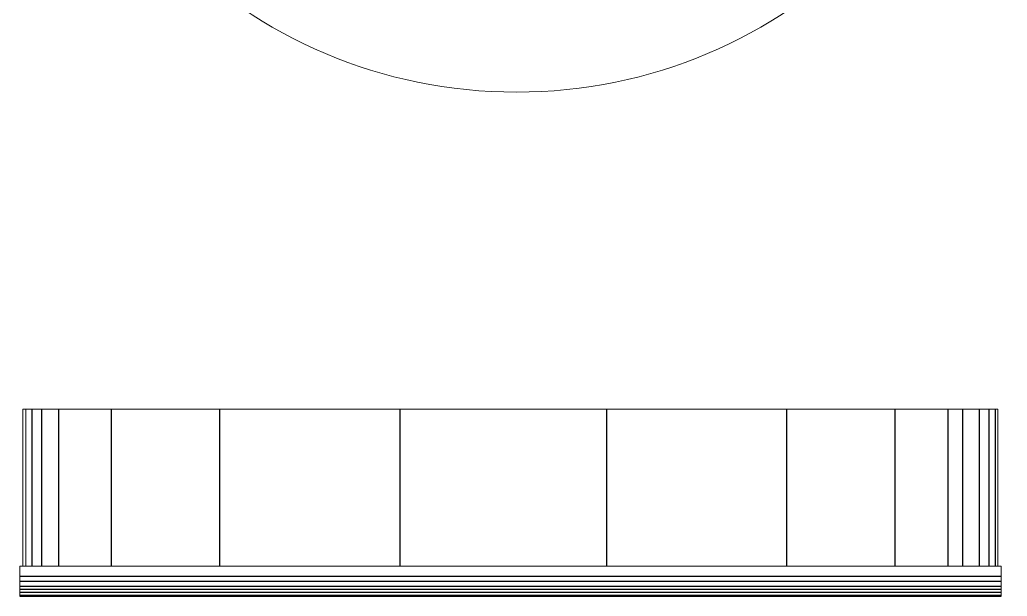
# Model space of a CAD drawing. Extents: x -255 to 8105, y -176 to 5714.
# Drawn here: x 6697 to 6950.5, y 3908.6 to 4056.7 of the extents above; entities that cross this region are included whole.
import ezdxf

# ---------------------------------------------------------------- set-up
doc = ezdxf.new("R2010")
doc.units = 0
doc.header["$LTSCALE"] = 30
doc.layers.get('0').update_dxf_attribs({"linetype": 'CONTINUOUS'})
doc.layers.add('잠금쇠(회전형)', color=4, linetype='CONTINUOUS')
doc.layers.add('해치', color=8, linetype='CONTINUOUS')

# ---------------------------------------------------------------- blocks, each defined once
blk = doc.blocks.new('UNI-01', base_point=(7634, 7239))
at = {"layer": '잠금쇠(회전형)', "linetype": 'Continuous', "lineweight": 15}
for p, q in [((14331.79, 11195.65), (14582.13, 11195.65)), ((14331.79, 11195.65), (14331.79, 11155.38)), ((14332.53, 11195.65), (14332.53, 11155.38)), ((14582.13, 11195.65), (14582.13, 11155.38)), ((14330.96, 11155.38), (14582.96, 11155.38)), ((14330.96, 11147.63), (14330.96, 11155.38)), ((14582.96, 11147.63), (14582.96, 11155.38)), ((14330.96, 11147.89), (14582.96, 11147.89))]:
    blk.add_line(p, q, dxfattribs=at)
blk.add_circle((14458.53, 11403.1), 126, dxfattribs=at)
at = {"layer": '해치'}
for p, q in [((14334.1, 11195.65), (14334.1, 11155.38)), ((14336.56, 11195.65), (14336.56, 11155.38)), ((14340.89, 11195.65), (14340.89, 11155.38)), ((14354.46, 11195.65), (14354.46, 11155.38)), ((14382.24, 11195.65), (14382.24, 11155.38)), ((14428.53, 11195.65), (14428.53, 11155.38)), ((14481.6, 11195.65), (14481.6, 11155.38)), ((14527.89, 11195.65), (14527.89, 11155.38)), ((14555.66, 11195.65), (14555.66, 11155.38)), ((14569.24, 11195.65), (14569.24, 11155.38)), ((14573.03, 11195.65), (14573.03, 11155.38)), ((14577.35, 11195.65), (14577.35, 11155.38)), ((14579.82, 11195.65), (14579.82, 11155.38)), ((14581.39, 11195.65), (14581.39, 11155.38)), ((14330.96, 11152.8), (14582.96, 11152.8)), ((14330.96, 11151.51), (14582.96, 11151.51)), ((14330.96, 11150.22), (14582.96, 11150.22)), ((14330.96, 11149.44), (14582.96, 11149.44)), ((14330.96, 11148.67), (14582.96, 11148.67)), ((14330.96, 11147.63), (14582.96, 11147.63))]:
    blk.add_line(p, q, dxfattribs=at)

msp = doc.modelspace()

# ---------------------------------------------------------------- block references
msp.add_blockref('UNI-01', (0, 0))

doc.saveas('drawing.dxf')
